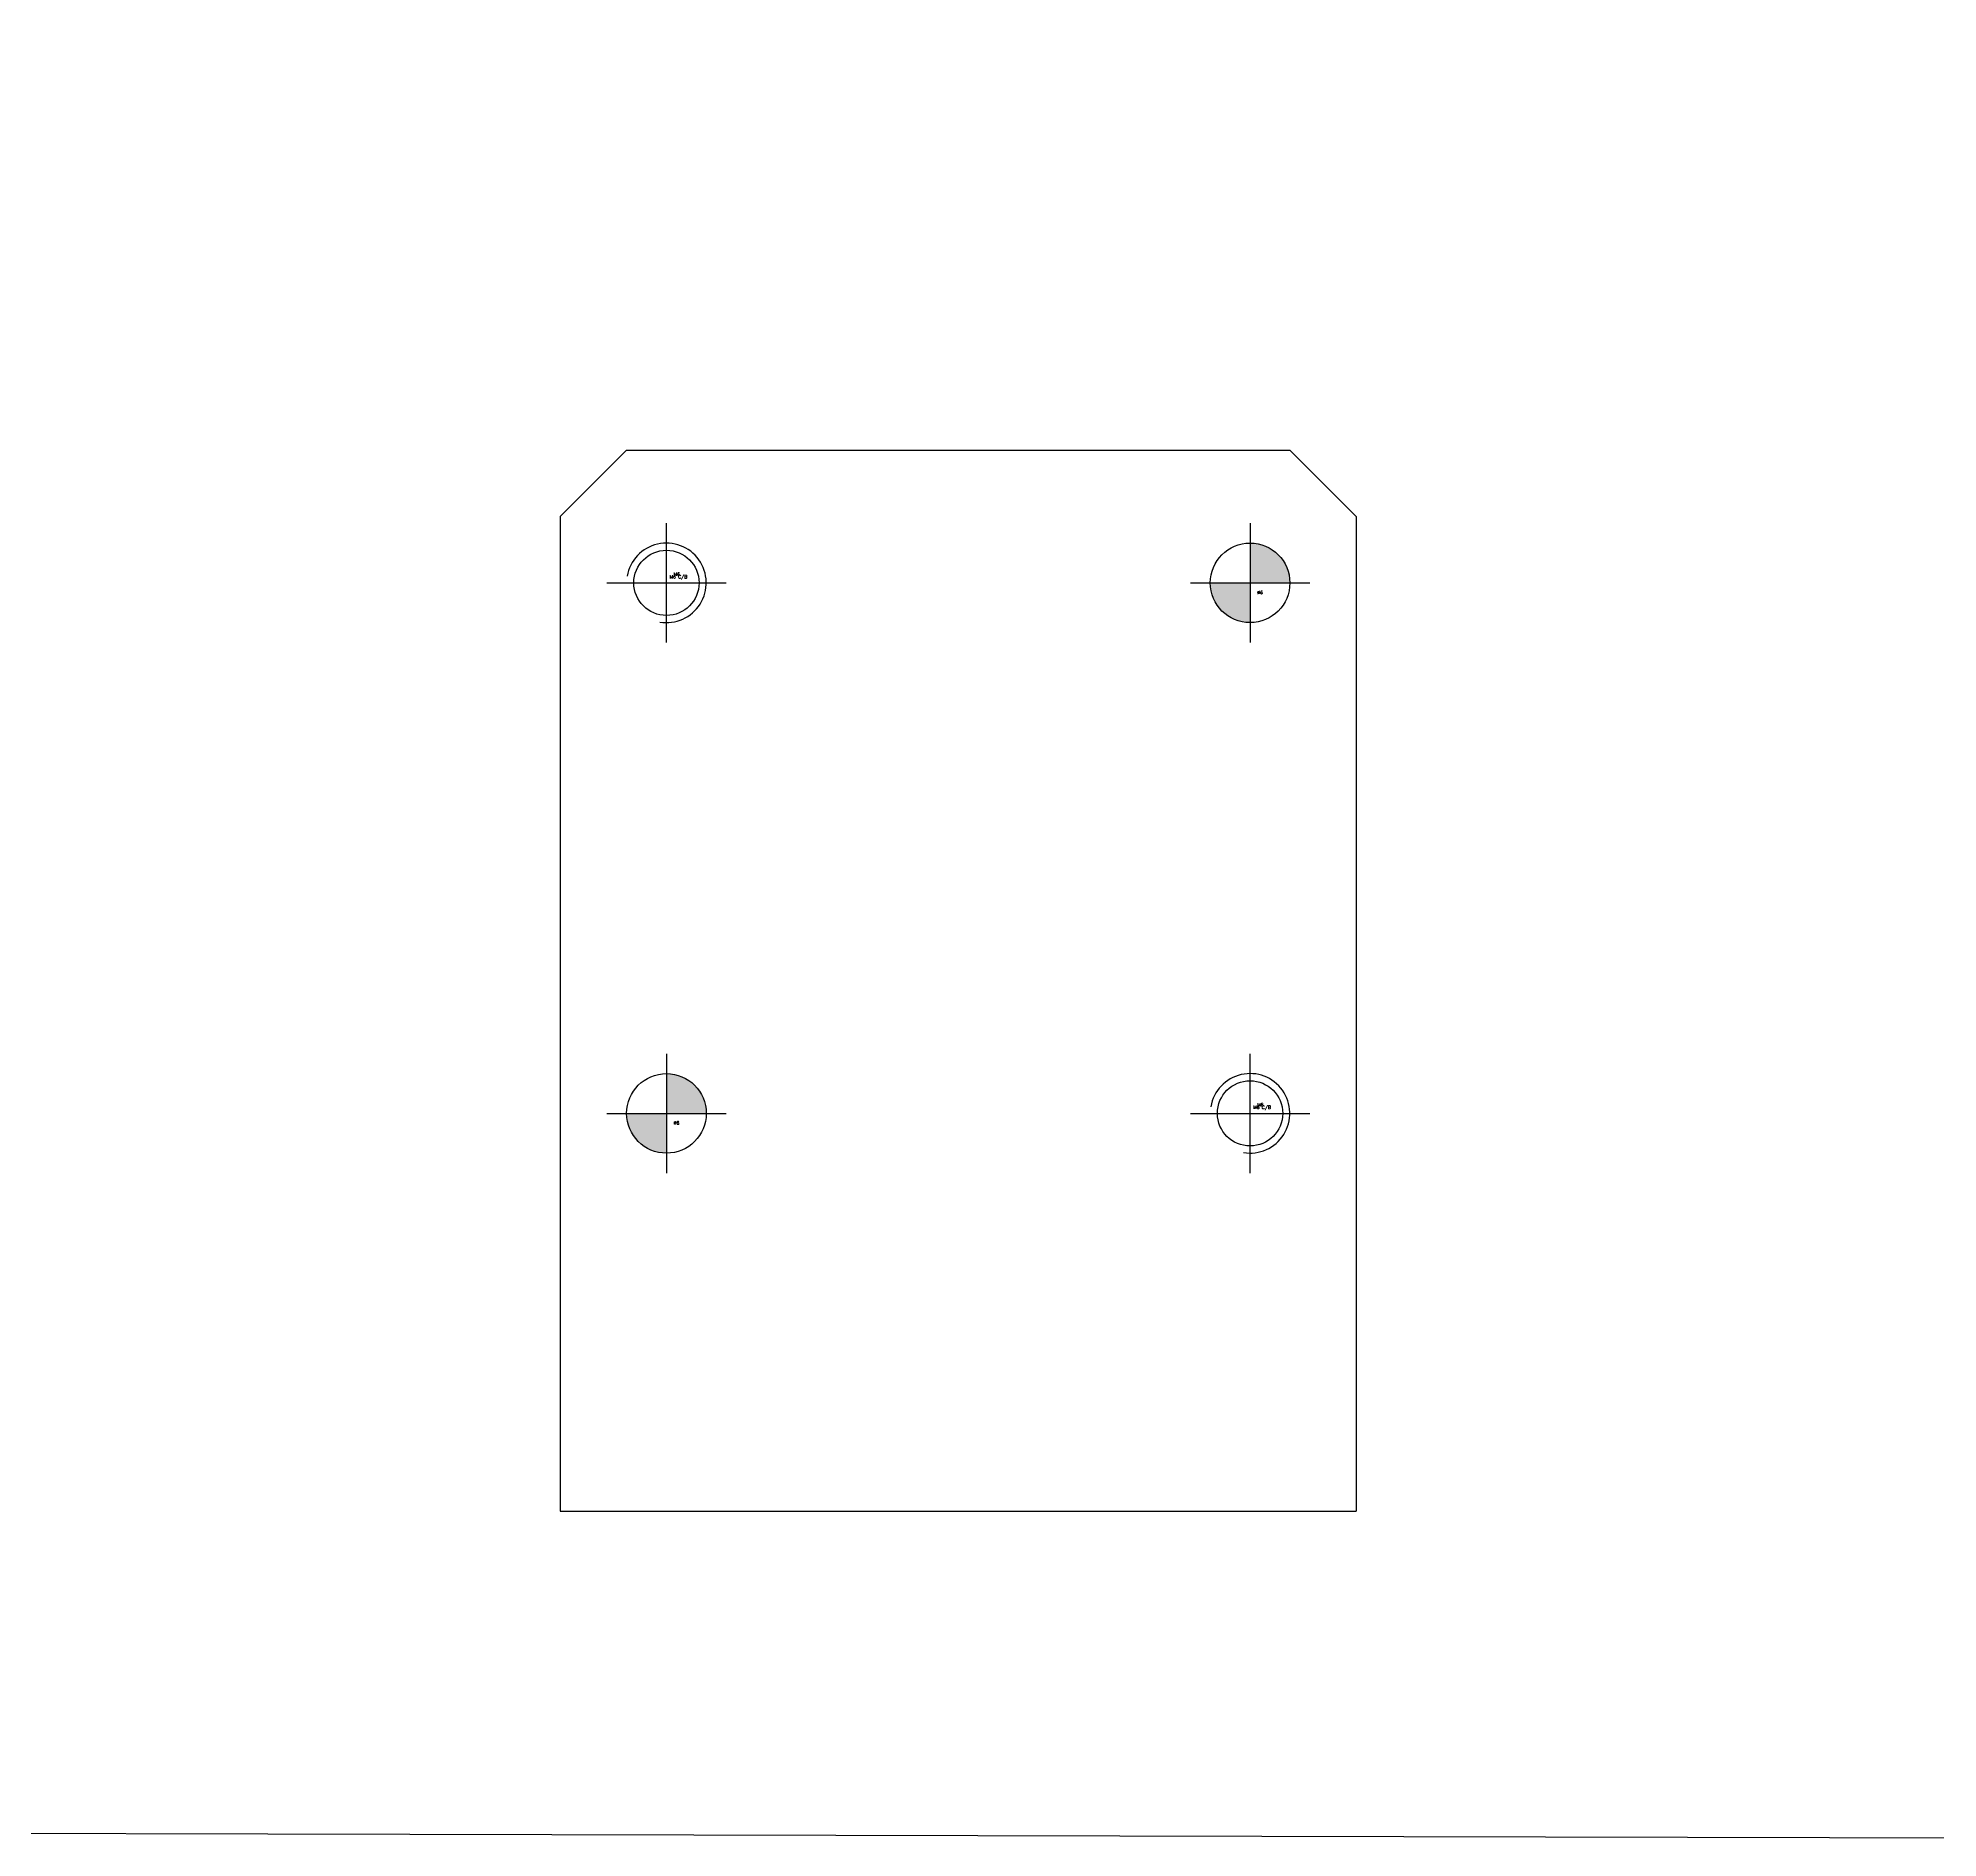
# Model space of a CAD drawing. Header units: millimetres. Extents: x 7997 to 8570, y 4594 to 4866.
# Drawn here: x 8139.8 to 8283.1, y 4594.3 to 4730 of the extents above; entities that cross this region are included whole.
import ezdxf

# ---------------------------------------------------------------- set-up
doc = ezdxf.new("R2010")
doc.units = ezdxf.units.MM
doc.linetypes.add('CENTER', pattern=[50.8, 31.75, -6.35, 6.35, -6.35])
doc.linetypes.add('HIDDEN', pattern=[9.525, 6.35, -3.175])
doc.layers.add('1', color=220, linetype='CENTER')
doc.layers.add('3', color=223, linetype='HIDDEN')
doc.styles.get("Standard").update_dxf_attribs({"font": 'romans.shx', "bigfont": 'whgtxt.shx'})

# ---------------------------------------------------------------- blocks, each defined once
blk = doc.blocks.new('Q3')
h = blk.add_hatch(color=256)
h.paths.add_polyline_path([(5969.88, 5027.07), (5969.88, 5024.07), (5972.88, 5024.07, 0.414214)])
h.paths.add_polyline_path([(5969.88, 5024.07), (5966.88, 5024.07, 0.414214), (5969.88, 5021.07)])
h.paths.add_polyline_path([(5970.3, 5024.46), (5971.38, 5024.46), (5971.38, 5025.21), (5970.3, 5025.21)], flags=24)
h = blk.add_hatch(color=256)
h.paths.add_polyline_path([(5925.88, 4987.07), (5925.88, 4984.07), (5928.88, 4984.07, 0.414214)])
h.paths.add_polyline_path([(5925.88, 4984.07), (5922.88, 4984.07, 0.414214), (5925.88, 4981.07)])
h.paths.add_polyline_path([(5926.3, 4984.46), (5927.38, 4984.46), (5927.38, 4985.21), (5926.3, 4985.21)], flags=24)
at = {"color": 3}
for p, q in [((5922.88, 5034.07), (5917.88, 5029.07)), ((5922.88, 5034.07), (5972.88, 5034.07)), ((5972.88, 5034.07), (5977.88, 5029.07)), ((5917.88, 5029.07), (5917.88, 4954.07)), ((5977.88, 5029.07), (5977.88, 4954.07)), ((5917.88, 4954.07), (5977.88, 4954.07))]:
    blk.add_line(p, q, dxfattribs=at)
for centre, radius in [((5925.88, 5024.07), 2.46), ((5969.88, 5024.07), 3), ((5925.88, 4984.07), 3), ((5969.88, 4984.07), 2.46)]:
    blk.add_circle(centre, radius)
at = {"layer": '1', "ltscale": 4}
for p, q in [((5925.88, 5019.57), (5925.88, 5028.57)), ((5921.38, 5024.07), (5930.38, 5024.07)), ((5969.88, 4979.57), (5969.88, 4988.57)), ((5965.38, 4984.07), (5974.38, 4984.07))]:
    blk.add_line(p, q, dxfattribs=at)
at = {"layer": '1', "ltscale": 2}
for p, q in [((5969.88, 5028.57), (5969.88, 5019.57)), ((5965.38, 5024.07), (5974.38, 5024.07)), ((5925.88, 4988.57), (5925.88, 4979.57)), ((5921.38, 4984.07), (5930.38, 4984.07))]:
    blk.add_line(p, q, dxfattribs=at)
at = {"layer": '1', "linetype": 'ByBlock'}
for centre in [(5925.88, 5024.07), (5969.88, 4984.07)]:
    blk.add_arc(centre, 3, 260.4059, 170.4059, dxfattribs=at)
at = {"layer": '3'}
for s, p in [('M6 C/B', (5926.12, 5024.4)), ('M6', (5926.42, 5024.59)), ('%%c6', (5970.42, 5023.22)), ('%%c6', (5926.42, 4983.22)), ('M6 C/B', (5970.12, 4984.4)), ('M6', (5970.42, 4984.59))]:
    blk.add_text(s, height=0.25, dxfattribs=at).set_placement(p)

msp = doc.modelspace()

# ---------------------------------------------------------------- linework, layer by layer
msp.add_lwpolyline([(8296.28, 4865.76), (7996.57, 4865.76), (7996.57, 4595.01), (8296.28, 4594.31)], close=True)

# ---------------------------------------------------------------- block references
msp.add_blockref('Q3', (2261.31, -335.12))

doc.saveas('drawing.dxf')
